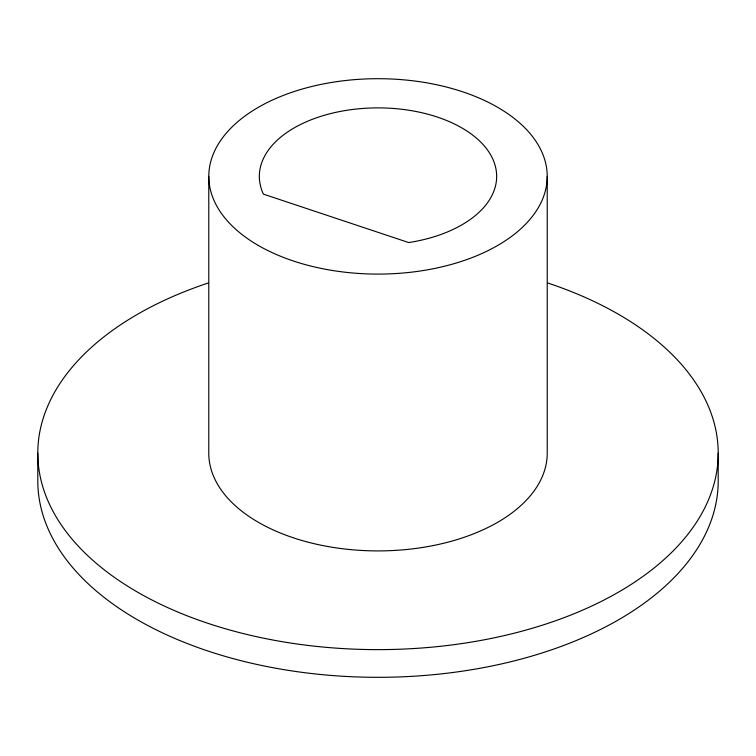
<?xml version="1.0" encoding="UTF-8"?>
<svg xmlns="http://www.w3.org/2000/svg" width="756" height="756" viewBox="0 0 756 756"><rect width="100%" height="100%" fill="white"/><g stroke="black" fill="none" stroke-linecap="round" stroke-linejoin="round"><path stroke-width="1.13" d="M718.2 453.213L718.2 480.892A340.2 196.409 0 0 1 378 677.31A340.2 196.409 0 0 1 37.8 480.892L37.8 453.213M547.221 176.394L547.221 453.213A169.221 97.704 0 0 1 378 550.907A169.221 97.704 0 0 1 208.779 453.213L208.779 176.394M548.1 283.113A340.2 196.409 0 0 1 638.612 579.465A340.2 196.409 0 0 1 117.388 579.465A340.2 196.409 0 0 1 207.9 283.113M408.712 242.563L263.381 194.122A118.664 68.513 0 0 1 347.287 110.215A118.664 68.513 0 0 1 492.619 158.666A118.664 68.513 0 0 1 408.712 242.563M258.344 245.473A169.221 97.704 0 0 0 541.457 201.682A169.221 97.704 0 0 0 334.199 82.026A169.221 97.704 0 0 0 258.344 245.473"/></g></svg>
